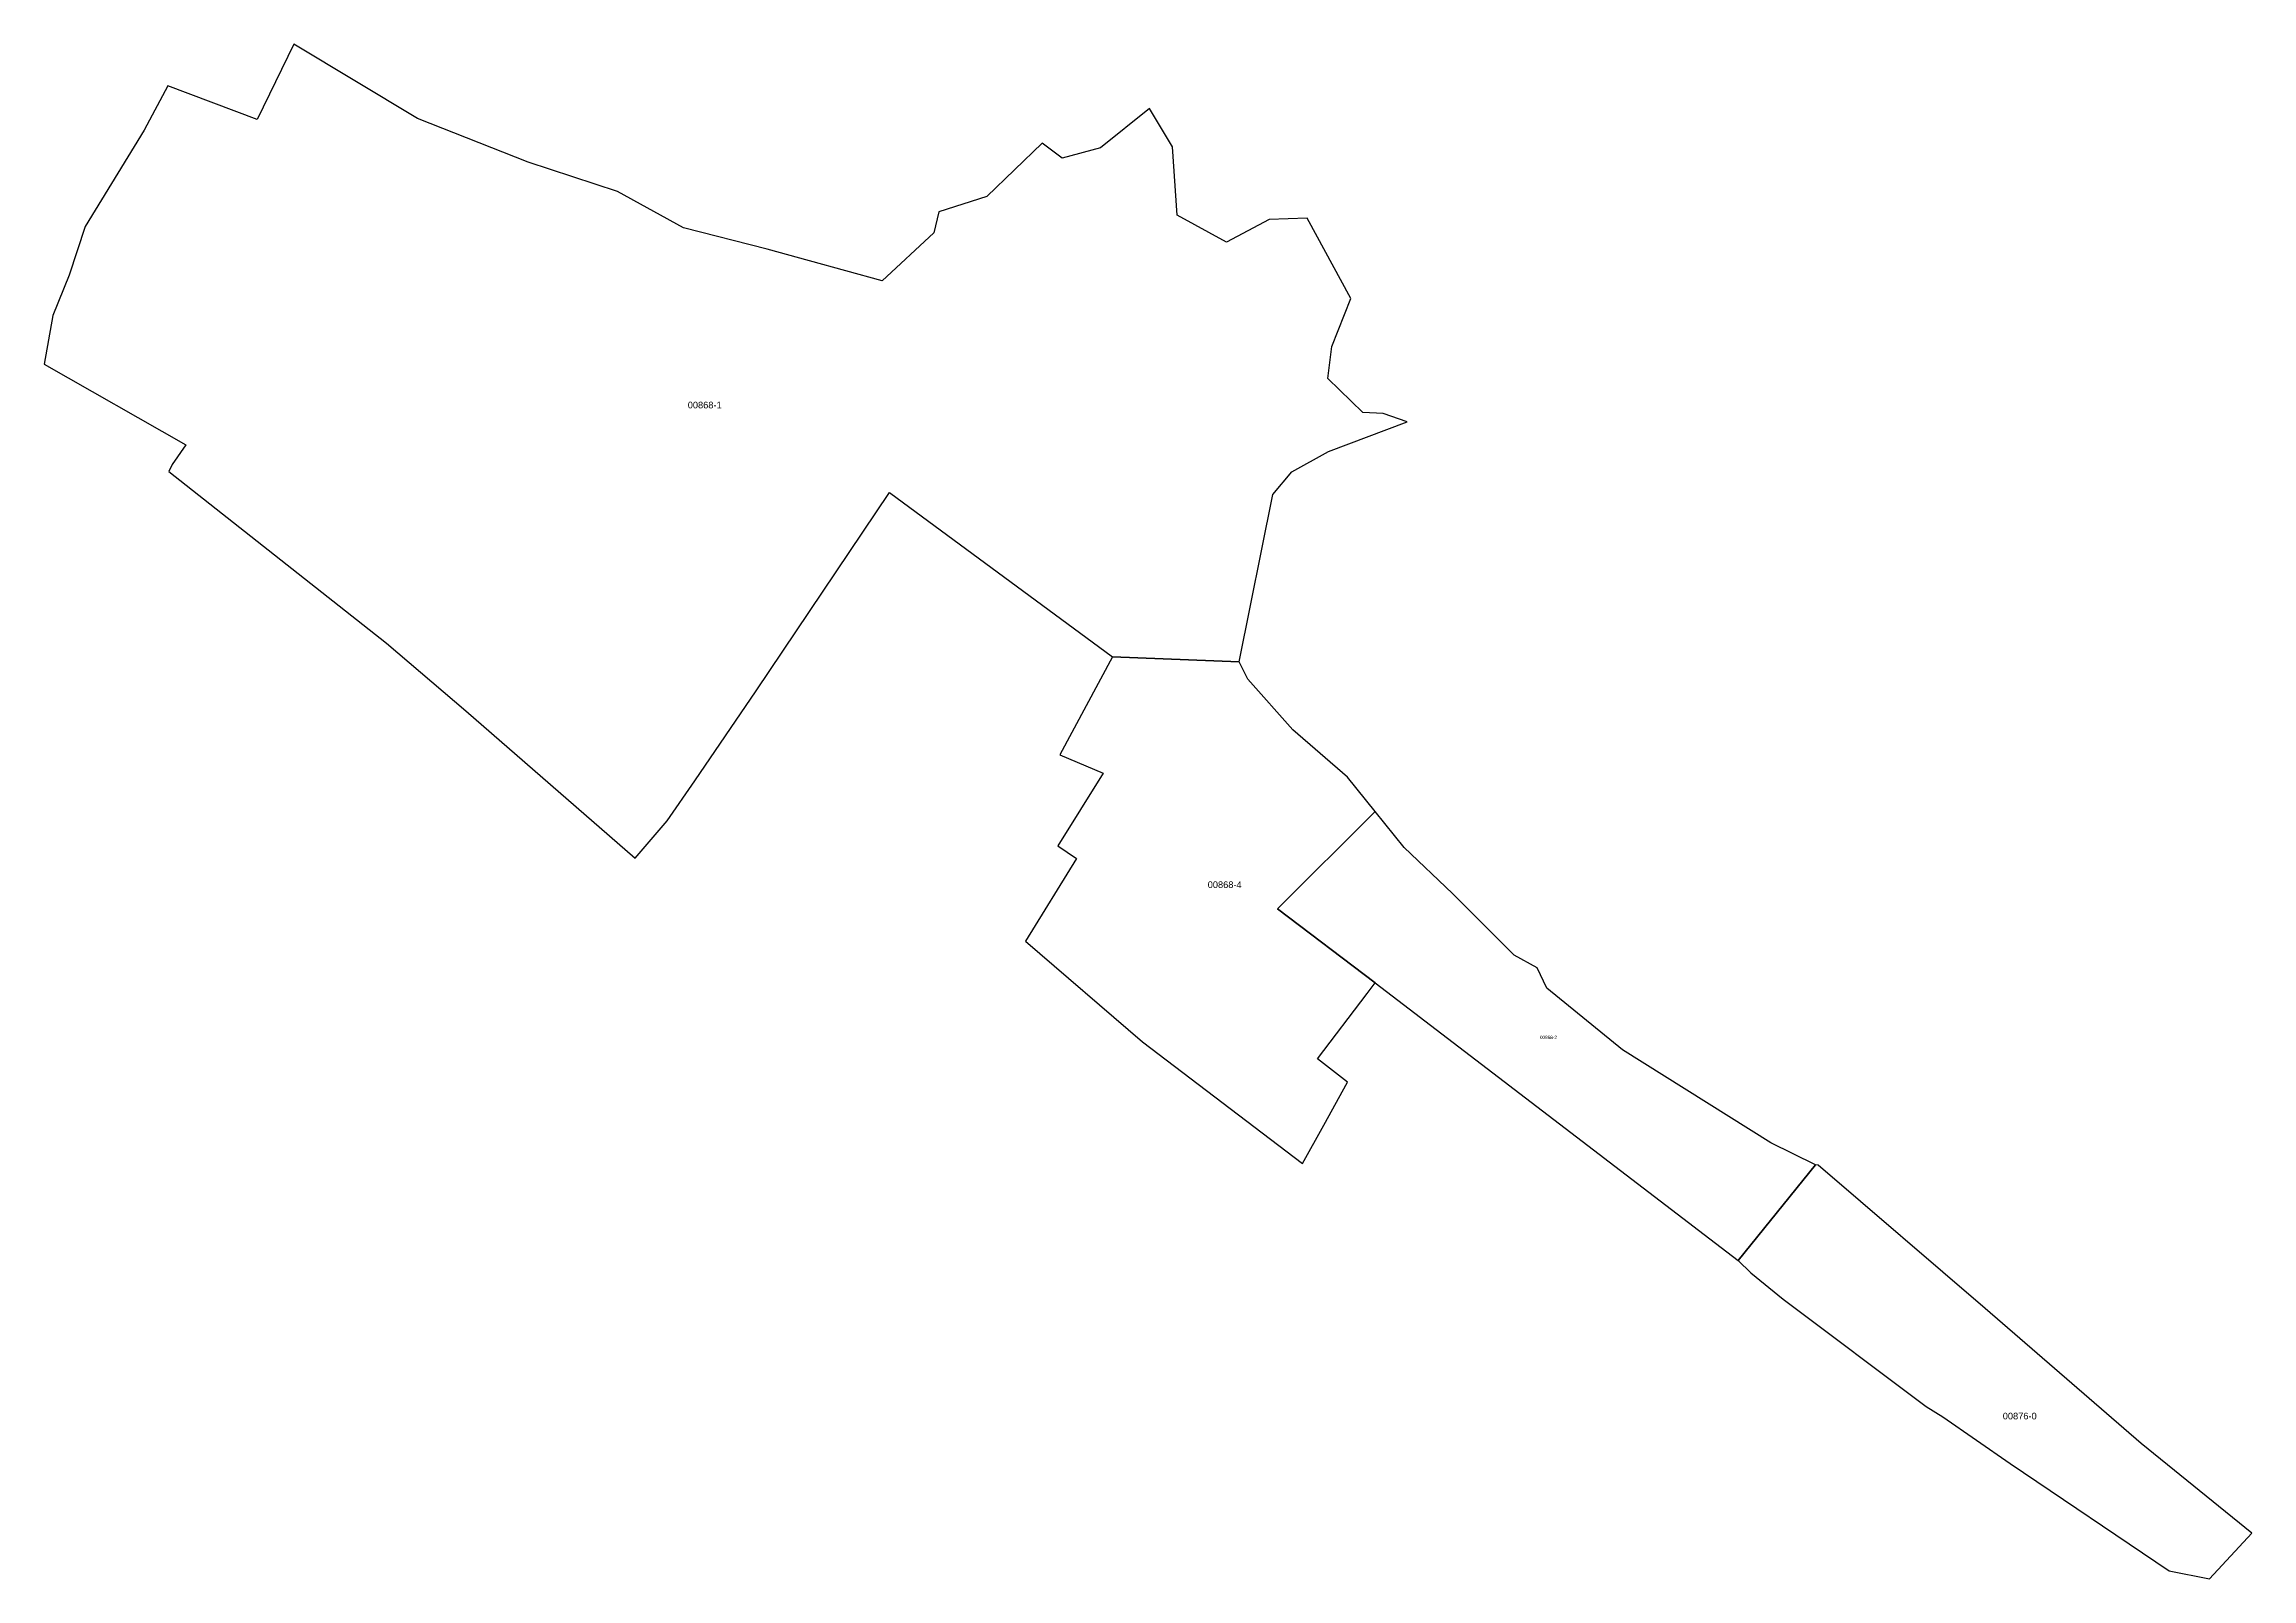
# Model space of a CAD drawing. Header units: metres. Extents: x 7513349 to 7514739, y 4689531 to 4690598.
# Drawn here: x 7513349 to 7514016, y 4689597 to 4690060 of the extents above; entities that cross this region are included whole.
import ezdxf

# ---------------------------------------------------------------- set-up
doc = ezdxf.new("R2010")
doc.units = ezdxf.units.M
for name, color, linetype, lineweight in [('Nr Parceles Baze', 7, 'Continuous', 0), ('Nr-Kojshi', 251, 'Continuous', 0), ('Parc-Kojshi', 251, 'Continuous', 0), ('Parcela Baze', 7, 'Continuous', 0)]:
    doc.layers.add(name, color=color, linetype=linetype, lineweight=lineweight)
doc.styles.get("Standard").update_dxf_attribs({"font": 'arial.ttf'})

msp = doc.modelspace()

# ---------------------------------------------------------------- linework, layer by layer
at = {"layer": 'Parc-Kojshi', "lineweight": -3, "flags": 128}
for points in [[(7513725.985, 4689931.004), (7513737.056, 4689937.083), (7513760.846, 4689946.102), (7513753.576, 4689948.582), (7513747.436, 4689948.912), (7513736.907, 4689959.182), (7513738.117, 4689968.832), (7513743.857, 4689983.261), (7513730.648, 4690007.59), (7513719.138, 4690007.131), (7513706.248, 4690000.312), (7513691.398, 4690008.482), (7513689.989, 4690029.051), (7513683.039, 4690040.671), (7513668.189, 4690028.782), (7513656.649, 4690025.683), (7513650.639, 4690030.223), (7513633.898, 4690014.084), (7513619.398, 4690009.505), (7513617.848, 4690003.095), (7513602.247, 4689988.647), (7513580.377, 4689994.672), (7513567.539, 4689998.209), (7513542.238, 4690004.648), (7513522.348, 4690015.619), (7513495.319, 4690024.459), (7513461.929, 4690037.67), (7513424.57, 4690060.081), (7513413.519, 4690037.342), (7513386.489, 4690047.523), (7513379.429, 4690034.134), (7513361.618, 4690005.016), (7513356.747, 4689990.307), (7513351.847, 4689978.138), (7513349.186, 4689963.498), (7513392.025, 4689939.068), (7513387.895, 4689933.168), (7513386.805, 4689931.108), (7513452.551, 4689879.267), (7513476.495, 4689858.784), (7513527.702, 4689814.356), (7513537.367, 4689825.606), (7513545.734, 4689837.722), (7513564.213, 4689864.844), (7513604.535, 4689924.739), (7513671.793, 4689875.099), (7513710.053, 4689873.647), (7513720.255, 4689924.085)], [(7513751.196, 4689828.393), (7513742.822, 4689838.818), (7513726.323, 4689853.118), (7513712.693, 4689868.377), (7513710.053, 4689873.647), (7513671.793, 4689875.099), (7513655.892, 4689845.551), (7513669.002, 4689839.961), (7513655.371, 4689818.052), (7513660.961, 4689814.212), (7513645.57, 4689789.284), (7513680.849, 4689758.924), (7513729.212, 4689722.177), (7513735.703, 4689733.717), (7513742.772, 4689746.698), (7513733.729, 4689753.722), (7513748.732, 4689773.494), (7513751.15, 4689776.68), (7513721.691, 4689799.07)], [(7513884.928, 4689721.637), (7513884.168, 4689721.737), (7513860.807, 4689692.829), (7513864.636, 4689689.153), (7513874.35, 4689681.16), (7513917.596, 4689648.751), (7513922.64, 4689645.62), (7513942.933, 4689631.572), (7513990.964, 4689599.128), (7514003.184, 4689596.748), (7514015.934, 4689610.557), (7513982.515, 4689637.597), (7513935.387, 4689678.327)]]:
    msp.add_lwpolyline(points, close=True, dxfattribs=at)
at = {"layer": 'Parcela Baze', "lineweight": -3, "flags": 128}
msp.add_lwpolyline([(7513825.899, 4689756.508), (7513803.05, 4689775.108), (7513800.09, 4689781.238), (7513793.14, 4689785.078), (7513774.541, 4689803.688), (7513759.891, 4689817.568), (7513751.196, 4689828.393), (7513721.691, 4689799.07), (7513751.15, 4689776.68), (7513860.807, 4689692.829), (7513884.168, 4689721.737), (7513870.668, 4689728.427)], close=True, dxfattribs=at)

# ---------------------------------------------------------------- texts
at = {"layer": 'Nr Parceles Baze', "lineweight": -3}
msp.add_text('00868-2', height=1, dxfattribs=at).set_placement((7513800.921, 4689759.718))
at = {"layer": 'Nr-Kojshi', "lineweight": -3}
for s, p in [('00868-1', (7513543.556, 4689950.128)), ('00868-4', (7513700.594, 4689805.318)), ('00876-0', (7513940.705, 4689644.888))]:
    msp.add_text(s, height=2, dxfattribs=at).set_placement(p)

doc.saveas('drawing.dxf')
